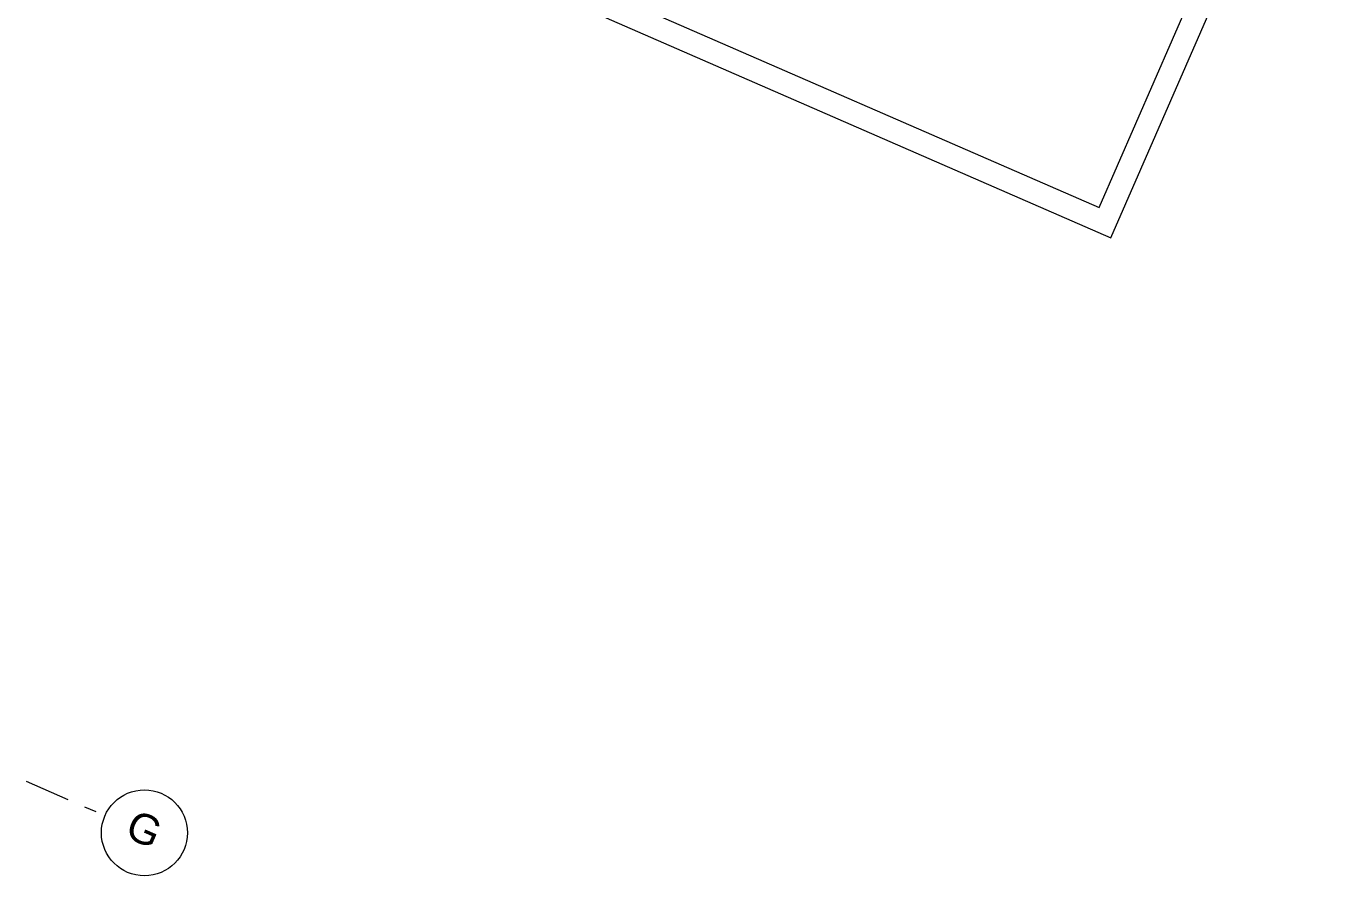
# Model space of a CAD drawing. Header units: millimetres. Extents: x -50172 to 258853, y -59787 to 25069.
# Drawn here: x 25960 to 41193, y -34475 to -24594 of the extents above; entities that cross this region are included whole.
import ezdxf
from ezdxf.enums import TextEntityAlignment as Align

# ---------------------------------------------------------------- set-up
doc = ezdxf.new("R2010")
doc.units = ezdxf.units.MM
doc.header["$MEASUREMENT"] = 0
doc.linetypes.add('Double Dashed', pattern=[1093.611073, 529.166651, -211.666656, 141.111112, -211.666656])
doc.layers.add('A-25-M_Wall_Ext', color=7, linetype='Continuous')
doc.layers.add('New_A-15-MG_Structural_Grid_Phase_2', color=7, linetype='Continuous')
doc.layers.add('A-25-M_Wall_Ext_Pen_No__90', color=8, linetype='Continuous', lineweight=20)
doc.layers.add('New_A-15-MG_Structural_Grid_Phase_2_Pen_No__222', color=7, linetype='Continuous', lineweight=13, true_color=0x65af33)
doc.styles.add('GENERATED_STYLE_4', font='')
doc.styles.get('GENERATED_STYLE_4').set_extended_font_data('Swis721 BT')

# ---------------------------------------------------------------- blocks, each defined once
blk = doc.blocks.new('Beam_1_1', base_point=(26353, -21726))
at = {"layer": 'A-25-M_Wall_Ext_Pen_No__90', "linetype": 'Continuous'}
for p, q in [((26705, -21588), (38439, -26704)), ((26353, -21726), (38577, -27056))]:
    blk.add_line(p, q, dxfattribs=at)
blk = doc.blocks.new('Beam_2_1', base_point=(38577, -27056))
at = {"layer": 'A-25-M_Wall_Ext_Pen_No__90', "linetype": 'Continuous'}
for p, q in [((38577, -27056), (41193, -21056)), ((38439, -26704), (40841, -21195))]:
    blk.add_line(p, q, dxfattribs=at)
blk = doc.blocks.new('Standard grid marker_17')
at = {"layer": 'New_A-15-MG_Structural_Grid_Phase_2_Pen_No__222', "linetype": 'Double Dashed'}
blk.add_line((1000, 0), (0, 0), dxfattribs=at)
at = {"layer": 'New_A-15-MG_Structural_Grid_Phase_2_Pen_No__222', "linetype": 'Continuous'}
blk.add_circle((-500, 0), 500, dxfattribs=at)
at = {"layer": 'New_A-15-MG_Structural_Grid_Phase_2_Pen_No__222', "style": 'GENERATED_STYLE_4'}
for tag, p in [('AC_MarkerText_1_0', (-500, 43)), ('AC_MarkerText_1_1', (48986, 43))]:
    blk.add_attdef(tag, text='', height=350, rotation=180, dxfattribs=at).set_placement(p, align=Align.MIDDLE_CENTER)

msp = doc.modelspace()

# ---------------------------------------------------------------- block references
at = {"layer": 'A-25-M_Wall_Ext', "color": 8, "lineweight": 20}
for name, p in [('Beam_2_1', (38576.9, -27055.9)), ('Beam_1_1', (26353.4, -21725.9))]:
    msp.add_blockref(name, p, dxfattribs=at)
at = {"layer": 'New_A-15-MG_Structural_Grid_Phase_2', "color": 8, "linetype": 'Continuous', "lineweight": 15}
ref = msp.add_blockref('Standard grid marker_17', (26876.4, -33774.9), dxfattribs=dict(at, zscale=1000, rotation=156.4404115839929))
ref.add_attrib('AC_MarkerText_1', 'G', dxfattribs={"layer": 'New_A-15-MG_Structural_Grid_Phase_2_Pen_No__222', "color": 85, "true_color": 0x65af33, "height": 350, "rotation": 336.44041, "style": 'GENERATED_STYLE_4'}).set_placement((27334.7, -33931.4), align=Align.MIDDLE_CENTER)

doc.saveas('drawing.dxf')
